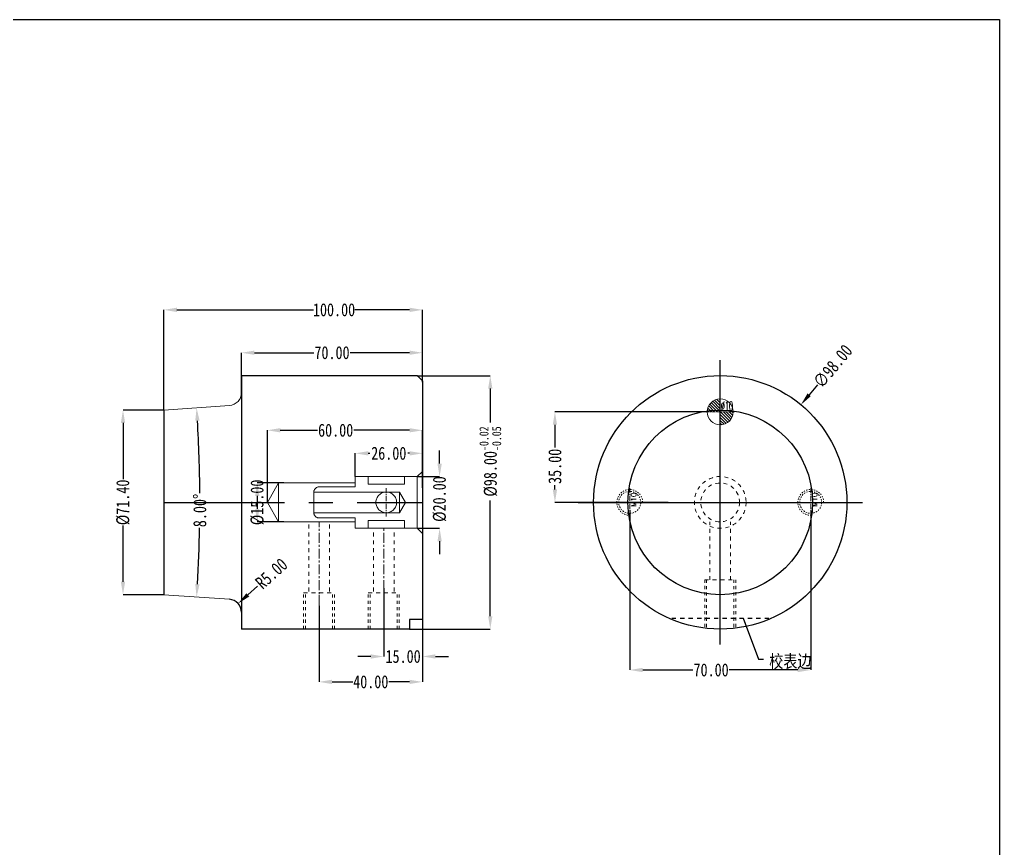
# Model space of a CAD drawing. Header units: millimetres. Extents: x -2414 to 10498, y -2238 to 649.
# Drawn here: x -1629.7 to -1250.7, y -1082.6 to -762.1 of the extents above; entities that cross this region are included whole.
import ezdxf

# ---------------------------------------------------------------- set-up
doc = ezdxf.new("R2010")
doc.units = ezdxf.units.MM
doc.header["$LTSCALE"] = 16.335
doc.header["$PDMODE"] = 3
doc.header["$PDSIZE"] = 0.3125
for name, pattern in [('CENTER', [0.6, 0.375, -0.075, 0.075, -0.075]), ('HIDDEN', [0.2, 0.1, -0.1]), ('HIDDENX2', [0.75, 0.5, -0.25])]:
    doc.linetypes.add(name, pattern=pattern)
doc.layers.get('0').update_dxf_attribs({"linetype": 'CONTINUOUS'})
doc.layers.get('Defpoints').update_dxf_attribs({"linetype": 'CONTINUOUS'})
for name, color, linetype, lineweight in [('cool', 153, 'HIDDEN', 9), ('epin', 13, 'CONTINUOUS', 9), ('screw', 33, 'CONTINUOUS', 13), ('虚线', 6, 'HIDDENX2', 13)]:
    doc.layers.add(name, color=color, linetype=linetype, lineweight=lineweight)
doc.layers.add('DEFAULT_2', color=8, linetype='HIDDEN')
doc.layers.add('dim', color=3, linetype='CONTINUOUS')
doc.styles.get("Standard").update_dxf_attribs({"font": 'txt', "width": 0.8})
doc.styles.add('TXT', font='txt.shx', dxfattribs={"bigfont": 'gbcbig.shx'})
doc.styles.add('TXT05', font='txt.shx', dxfattribs={"width": 0.5, "bigfont": 'gbcbig.shx'})
doc.dimstyles.get("Standard").update_dxf_attribs({"dimtxt": 0.15625, "dimasz": 0.1875, "dimexe": 0.125, "dimexo": 0.0625, "dimtad": 0, "dimtih": 1, "dimtoh": 1, "dimdsep": 46, "dimtxsty": 'Standard', "dimcen": 0.09, "dimadec": 0, "dimazin": 0, "dimtp": 0.01, "dimtm": 0.01, "dimtfac": 1, "dimtofl": 0, "dimtmove": 0, "dimatfit": 3, "dimfxl": 0, "dimtolj": 1, "dimarcsym": 0})
doc.dimstyles.new('STANDARD$0', dxfattribs={"dimscale": 2, "dimtxt": 3, "dimasz": 3, "dimexe": 1.25, "dimexo": 0.625, "dimgap": 0.5, "dimtad": 0, "dimdsep": 46, "dimlunit": 6, "dimtxsty": 'Standard', "dimblk": 'CLOSEDBLANK', "dimcen": 0, "dimclrt": 2, "dimazin": 2, "dimtfac": 2, "dimtmove": 1, "dimatfit": 3, "dimfxl": 0, "dimtolj": 1, "dimtzin": 0, "dimarcsym": 0})

# ---------------------------------------------------------------- blocks, each defined once
blk = doc.blocks.new('screw_m10_g')
at = {"layer": 'screw', "color": 1, "linetype": 'CENTER', "ltscale": 0.310989}
for p, q in [((0, -5.5), (0, 5.5)), ((-5.5, 0), (5.5, 0))]:
    blk.add_line(p, q, dxfattribs=at)
at = {"layer": 'screw', "color": 33, "linetype": 'HIDDEN', "ltscale": 0.310989}
blk.add_circle((0, 0), 4.25, dxfattribs=at)
at = {"layer": 'screw', "color": 92, "linetype": 'HIDDEN', "ltscale": 0.310989}
blk.add_arc((0, 0), 5, 270, 180, dxfattribs=at)
at = {"layer": 'screw', "color": 6, "style": 'TXT'}
blk.add_text('M10', height=2, dxfattribs=at).set_placement((-1.7, -2.5))
blk = doc.blocks.new('*D36')
at = {"color": 4, "linetype": 'Continuous', "lineweight": -2, "transparency": 16777216}
for p, q in [((-1393.69, -951.83), (-1393.69, -1013.64)), ((-1323.69, -952.08), (-1323.69, -1013.64)), ((-1388.69, -1013.64), (-1369.23, -1013.64)), ((-1328.69, -1013.64), (-1355.23, -1013.64))]:
    blk.add_line(p, q, dxfattribs=at)
at = {"color": 4, "transparency": 16777216}
for points in [[(-1388.69, -1012.81), (-1388.69, -1014.47), (-1393.69, -1013.64)], [(-1328.69, -1012.81), (-1328.69, -1014.47), (-1323.69, -1013.64)]]:
    blk.add_solid(points, dxfattribs=at)
at = {"layer": 'Defpoints', "color": 0, "transparency": 16777216}
for p in [(-1393.69, -951.83), (-1323.69, -952.08), (-1323.69, -1013.64)]:
    blk.add_point(p, dxfattribs=at)
at = {"color": 6, "transparency": 16777216, "insert": (-1362.23, -1013.64), "char_height": 5, "attachment_point": 5}
blk.add_mtext('\\A1;70.00', dxfattribs=at)
blk = doc.blocks.new('*D15')
at = {"color": 4, "linetype": 'Continuous', "lineweight": -2, "transparency": 16777216}
for p, q in [((-1363.09, -913.83), (-1422.63, -913.83)), ((-1422.63, -918.83), (-1422.63, -927.57)), ((-1422.63, -943.83), (-1422.63, -942.23)), ((-1378.84, -948.83), (-1422.63, -948.83))]:
    blk.add_line(p, q, dxfattribs=at)
at = {"color": 4, "transparency": 16777216}
for points in [[(-1423.47, -918.83), (-1421.8, -918.83), (-1422.63, -913.83)], [(-1423.47, -943.83), (-1421.8, -943.83), (-1422.63, -948.83)]]:
    blk.add_solid(points, dxfattribs=at)
at = {"layer": 'Defpoints', "color": 0, "transparency": 16777216}
for p in [(-1363.09, -913.83), (-1422.63, -948.83), (-1378.84, -948.83)]:
    blk.add_point(p, dxfattribs=at)
at = {"color": 6, "transparency": 16777216, "insert": (-1422.63, -934.9), "char_height": 5, "attachment_point": 5, "rotation": 90}
blk.add_mtext('\\A1;35.00', dxfattribs=at)
blk = doc.blocks.new('epin_ejp_10')
at = {"layer": 'epin'}
h = blk.add_hatch(dxfattribs=at)
h.set_pattern_fill('_ANSI31', color=123, scale=0.25, angle=90, style=0)
h.set_pattern_definition([(135, (-1645.23396, 6741.0989), (-0.56126601, -0.56126601), [])])
h.paths.add_polyline_path([(0, 5, 0.414214), (-5, 0), (0, 0)])
h.paths.add_polyline_path([(5, 0), (0, 0), (0, -5, 0.414214)])
at = {"layer": 'epin', "color": 1, "linetype": 'CENTER', "ltscale": 0.219913}
for p, q in [((0, -5.5), (0, 5.5)), ((-5.5, 0), (5.5, 0))]:
    blk.add_line(p, q, dxfattribs=at)
at = {"layer": 'epin'}
blk.add_circle((0, 0), 5, dxfattribs=at)
at = {"layer": 'epin', "color": 6, "style": 'TXT05', "width": 0.5}
blk.add_text('%%c10', height=3.5, dxfattribs=at).set_placement((0.2, 0.5))
blk = doc.blocks.new('*D29')
at = {"color": 4, "linetype": 'Continuous', "lineweight": -2, "transparency": 16777216}
for p, q in [((-1543.86, -909.05), (-1543.86, -890.96)), ((-1538.86, -890.96), (-1515.86, -890.96)), ((-1478.86, -890.96), (-1501.86, -890.96)), ((-1473.86, -902.33), (-1473.86, -890.96))]:
    blk.add_line(p, q, dxfattribs=at)
at = {"color": 4, "transparency": 16777216}
for points in [[(-1538.86, -890.13), (-1538.86, -891.79), (-1543.86, -890.96)], [(-1478.86, -890.13), (-1478.86, -891.79), (-1473.86, -890.96)]]:
    blk.add_solid(points, dxfattribs=at)
at = {"layer": 'Defpoints', "color": 0, "transparency": 16777216}
for p in [(-1543.86, -890.96), (-1473.86, -902.33), (-1543.86, -909.05)]:
    blk.add_point(p, dxfattribs=at)
at = {"color": 6, "transparency": 16777216, "insert": (-1508.86, -890.96), "char_height": 5, "attachment_point": 5}
blk.add_mtext('\\A1;70.00', dxfattribs=at)
blk = doc.blocks.new('*D30')
at = {"color": 4, "linetype": 'Continuous', "lineweight": -2, "transparency": 16777216}
for p, q in [((-1573.86, -913.13), (-1573.86, -874.38)), ((-1568.86, -874.38), (-1516.07, -874.38)), ((-1478.86, -874.38), (-1500.07, -874.38)), ((-1473.86, -902.33), (-1473.86, -874.38))]:
    blk.add_line(p, q, dxfattribs=at)
at = {"color": 4, "transparency": 16777216}
for points in [[(-1568.86, -873.55), (-1568.86, -875.22), (-1573.86, -874.38)], [(-1478.86, -873.55), (-1478.86, -875.22), (-1473.86, -874.38)]]:
    blk.add_solid(points, dxfattribs=at)
at = {"layer": 'Defpoints', "color": 0, "transparency": 16777216}
for p in [(-1573.86, -874.38), (-1473.86, -902.33), (-1573.86, -913.13)]:
    blk.add_point(p, dxfattribs=at)
at = {"color": 6, "transparency": 16777216, "insert": (-1508.07, -874.38), "char_height": 5, "attachment_point": 5}
blk.add_mtext('\\A1;100.00', dxfattribs=at)
blk = doc.blocks.new('*D31')
at = {"color": 4, "linetype": 'Continuous', "lineweight": -2, "transparency": 16777216}
for p, q in [((-1475.86, -899.83), (-1447.64, -899.83)), ((-1447.64, -904.83), (-1447.64, -917.89)), ((-1447.64, -992.83), (-1447.64, -948.15)), ((-1478.86, -997.83), (-1447.64, -997.83))]:
    blk.add_line(p, q, dxfattribs=at)
at = {"color": 4, "transparency": 16777216}
for points in [[(-1448.47, -904.83), (-1446.81, -904.83), (-1447.64, -899.83)], [(-1448.47, -992.83), (-1446.81, -992.83), (-1447.64, -997.83)]]:
    blk.add_solid(points, dxfattribs=at)
at = {"layer": 'Defpoints', "color": 0, "transparency": 16777216}
for p in [(-1475.86, -899.83), (-1478.86, -997.83), (-1447.64, -997.83)]:
    blk.add_point(p, dxfattribs=at)
at = {"color": 6, "transparency": 16777216, "insert": (-1447.64, -933.02), "char_height": 5, "attachment_point": 5, "rotation": 90}
blk.add_mtext('\\A1;%%C98.00{\\H0.7x;\\S-0.02^ -0.05;}', dxfattribs=at)
blk = doc.blocks.new('*D32')
at = {"color": 4, "lineweight": -2, "transparency": 16777216}
for p, q in [((-1499.86, -938.83), (-1499.86, -929.86)), ((-1494.86, -929.86), (-1494.23, -929.86)), ((-1478.86, -929.86), (-1479.56, -929.86)), ((-1473.86, -936.83), (-1473.86, -929.86))]:
    blk.add_line(p, q, dxfattribs=at)
at = {"color": 4, "transparency": 16777216}
for points in [[(-1494.86, -929.03), (-1494.86, -930.7), (-1499.86, -929.86)], [(-1478.86, -929.03), (-1478.86, -930.7), (-1473.86, -929.86)]]:
    blk.add_solid(points, dxfattribs=at)
at = {"layer": 'Defpoints', "color": 0, "transparency": 16777216}
for p in [(-1499.86, -929.86), (-1499.86, -938.83), (-1473.86, -936.83)]:
    blk.add_point(p, dxfattribs=at)
at = {"color": 6, "transparency": 16777216, "insert": (-1486.9, -929.86), "char_height": 5, "attachment_point": 5}
blk.add_mtext('\\A1;26.00', dxfattribs=at)
blk = doc.blocks.new('*D33')
at = {"color": 4, "lineweight": -2, "transparency": 16777216}
for p, q in [((-1527.53, -941.33), (-1537.77, -941.33)), ((-1537.77, -946.33), (-1537.77, -951.33)), ((-1527.53, -956.33), (-1537.77, -956.33))]:
    blk.add_line(p, q, dxfattribs=at)
at = {"color": 4, "transparency": 16777216}
for points in [[(-1538.6, -946.33), (-1536.94, -946.33), (-1537.77, -941.33)], [(-1538.6, -951.33), (-1536.94, -951.33), (-1537.77, -956.33)]]:
    blk.add_solid(points, dxfattribs=at)
at = {"layer": 'Defpoints', "color": 0, "transparency": 16777216}
for p in [(-1527.53, -941.33), (-1537.77, -956.33), (-1527.53, -956.33)]:
    blk.add_point(p, dxfattribs=at)
at = {"color": 6, "transparency": 16777216, "insert": (-1537.77, -948.83), "char_height": 5, "attachment_point": 5, "rotation": 90}
blk.add_mtext('\\A1;%%c15.00', dxfattribs=at)
blk = doc.blocks.new('*D34')
at = {"color": 4, "lineweight": -2, "transparency": 16777216}
for p, q in [((-1533.86, -948.83), (-1533.86, -920.95)), ((-1528.86, -920.95), (-1514.45, -920.95)), ((-1478.86, -920.95), (-1500.45, -920.95)), ((-1473.86, -943.15), (-1473.86, -920.95))]:
    blk.add_line(p, q, dxfattribs=at)
at = {"color": 4, "transparency": 16777216}
for points in [[(-1528.86, -920.12), (-1528.86, -921.78), (-1533.86, -920.95)], [(-1478.86, -920.12), (-1478.86, -921.78), (-1473.86, -920.95)]]:
    blk.add_solid(points, dxfattribs=at)
at = {"layer": 'Defpoints', "color": 0, "transparency": 16777216}
for p in [(-1533.86, -920.95), (-1473.86, -943.15), (-1533.86, -948.83)]:
    blk.add_point(p, dxfattribs=at)
at = {"color": 6, "transparency": 16777216, "insert": (-1507.45, -920.95), "char_height": 5, "attachment_point": 5}
blk.add_mtext('\\A1;60.00', dxfattribs=at)
blk = doc.blocks.new('*D55')
at = {"color": 4, "lineweight": -2, "transparency": 16777216}
for p, q in [((-1467.24, -933.83), (-1467.24, -928.83)), ((-1475.86, -938.83), (-1467.24, -938.83)), ((-1475.86, -958.83), (-1467.24, -958.83)), ((-1467.24, -963.83), (-1467.24, -968.83))]:
    blk.add_line(p, q, dxfattribs=at)
at = {"color": 4, "transparency": 16777216}
for points in [[(-1468.07, -933.83), (-1466.4, -933.83), (-1467.24, -938.83)], [(-1468.07, -963.83), (-1466.4, -963.83), (-1467.24, -958.83)]]:
    blk.add_solid(points, dxfattribs=at)
at = {"layer": 'Defpoints', "color": 0, "transparency": 16777216}
for p in [(-1475.86, -938.83), (-1475.86, -958.83), (-1467.24, -958.83)]:
    blk.add_point(p, dxfattribs=at)
at = {"color": 6, "transparency": 16777216, "insert": (-1467.24, -947.54), "char_height": 5, "attachment_point": 5, "rotation": 90}
blk.add_mtext('\\A1;%%c20.00', dxfattribs=at)
blk = doc.blocks.new('*D56')
at = {"color": 4, "linetype": 'Continuous', "lineweight": -2, "transparency": 16777216}
for p, q in [((-1513.86, -988.83), (-1513.86, -1018.24)), ((-1473.86, -987.78), (-1473.86, -1018.24)), ((-1508.86, -1018.24), (-1500.86, -1018.24)), ((-1478.86, -1018.24), (-1486.86, -1018.24))]:
    blk.add_line(p, q, dxfattribs=at)
at = {"color": 4, "transparency": 16777216}
for points in [[(-1508.86, -1017.41), (-1508.86, -1019.07), (-1513.86, -1018.24)], [(-1478.86, -1017.41), (-1478.86, -1019.07), (-1473.86, -1018.24)]]:
    blk.add_solid(points, dxfattribs=at)
at = {"layer": 'Defpoints', "color": 0, "transparency": 16777216}
for p in [(-1513.86, -988.83), (-1473.86, -987.78), (-1473.86, -1018.24)]:
    blk.add_point(p, dxfattribs=at)
at = {"color": 6, "transparency": 16777216, "insert": (-1493.86, -1018.24), "char_height": 5, "attachment_point": 5}
blk.add_mtext('\\A1;40.00', dxfattribs=at)
blk = doc.blocks.new('*D57')
at = {"color": 4, "linetype": 'Continuous', "lineweight": -2, "transparency": 16777216}
for p, q in [((-1488.86, -982.06), (-1488.86, -1008.42)), ((-1473.86, -982.77), (-1473.86, -1008.42)), ((-1493.86, -1008.42), (-1498.86, -1008.42)), ((-1468.86, -1008.42), (-1463.86, -1008.42))]:
    blk.add_line(p, q, dxfattribs=at)
at = {"color": 4, "transparency": 16777216}
for points in [[(-1493.86, -1007.58), (-1493.86, -1009.25), (-1488.86, -1008.42)], [(-1468.86, -1007.58), (-1468.86, -1009.25), (-1473.86, -1008.42)]]:
    blk.add_solid(points, dxfattribs=at)
at = {"layer": 'Defpoints', "color": 0, "transparency": 16777216}
for p in [(-1488.86, -982.06), (-1473.86, -982.77), (-1488.86, -1008.42)]:
    blk.add_point(p, dxfattribs=at)
at = {"color": 6, "transparency": 16777216, "insert": (-1481.36, -1008.42), "char_height": 5, "attachment_point": 5}
blk.add_mtext('\\A1;15.00', dxfattribs=at)
blk = doc.blocks.new('*D35')
at = {"color": 4, "linetype": 'Continuous', "lineweight": -2, "transparency": 16777216}
for p, q in [((-1573.86, -913.13), (-1589.7, -913.13)), ((-1589.7, -918.13), (-1589.7, -939.83)), ((-1589.7, -979.53), (-1589.7, -957.83)), ((-1573.86, -984.53), (-1589.7, -984.53))]:
    blk.add_line(p, q, dxfattribs=at)
at = {"color": 4, "transparency": 16777216}
for points in [[(-1590.53, -918.13), (-1588.87, -918.13), (-1589.7, -913.13)], [(-1590.53, -979.53), (-1588.87, -979.53), (-1589.7, -984.53)]]:
    blk.add_solid(points, dxfattribs=at)
at = {"layer": 'Defpoints', "color": 0, "transparency": 16777216}
for p in [(-1573.86, -913.13), (-1589.7, -984.53), (-1573.86, -984.53)]:
    blk.add_point(p, dxfattribs=at)
at = {"color": 6, "transparency": 16777216, "insert": (-1589.7, -948.83), "char_height": 5, "attachment_point": 5, "rotation": 90}
blk.add_mtext('\\A1;%%c71.40', dxfattribs=at)
blk = doc.blocks.new('*D58')
at = {"color": 4, "lineweight": -2, "transparency": 16777216}
for start, end in [(0.386, 3.4537), (356.5463, 358.9293)]:
    blk.add_arc((-2084.39, -948.83), 524.42, start, end, dxfattribs=at)
at = {"color": 4, "transparency": 16777216}
for points in [[(-1561.75, -917.29), (-1560.08, -917.18), (-1561.24, -912.25)], [(-1560.08, -980.48), (-1561.75, -980.37), (-1561.24, -985.41)]]:
    blk.add_solid(points, dxfattribs=at)
at = {"layer": 'Defpoints', "color": 0, "transparency": 16777216}
for p in [(-1573.86, -913.13), (-1548.52, -911.36), (-1560.1, -936.63), (-1573.86, -984.53), (-1548.52, -986.3)]:
    blk.add_point(p, dxfattribs=at)
at = {"color": 6, "transparency": 16777216, "insert": (-1559.97, -951.96), "char_height": 5, "attachment_point": 5, "rotation": 89.6577}
blk.add_mtext('\\A1;8.00\\M+5A1E3', dxfattribs=at)
blk = doc.blocks.new('*D59')
at = {"color": 4, "lineweight": -2, "transparency": 16777216}
blk.add_line((-1537.71, -981.25), (-1541.43, -984.6), dxfattribs=at)
at = {"color": 4, "transparency": 16777216}
blk.add_solid([(-1541.99, -983.98), (-1540.87, -985.22), (-1545.15, -987.94)], dxfattribs=at)
at = {"layer": 'Defpoints', "color": 0, "transparency": 16777216}
for p in [(-1545.15, -987.94), (-1548.86, -991.29)]:
    blk.add_point(p, dxfattribs=at)
at = {"color": 6, "transparency": 16777216, "insert": (-1532.26, -976.35), "char_height": 5, "attachment_point": 5, "rotation": 41.9865}
blk.add_mtext('\\A1;R5.00', dxfattribs=at)
blk = doc.blocks.new('*D60')
at = {"color": 4, "linetype": 'Continuous', "lineweight": -2, "transparency": 16777216}
blk.add_line((-1321.1, -903.36), (-1324.28, -907.21), dxfattribs=at)
at = {"color": 4, "transparency": 16777216}
blk.add_solid([(-1324.92, -906.68), (-1323.64, -907.75), (-1327.47, -911.07)], dxfattribs=at)
at = {"layer": 'Defpoints', "color": 0, "transparency": 16777216}
for p in [(-1327.47, -911.07), (-1389.92, -986.59)]:
    blk.add_point(p, dxfattribs=at)
at = {"color": 6, "transparency": 16777216, "insert": (-1315.15, -896.17), "char_height": 5, "attachment_point": 5, "rotation": 50.4115}
blk.add_mtext('\\A1;∅98.00', dxfattribs=at)

msp = doc.modelspace()

# ---------------------------------------------------------------- linework, layer by layer
at = {"color": 1, "linetype": 'CENTER', "ltscale": 50.8}
for p, q in [((-1358.695, -1003.829), (-1358.695, -893.829)), ((-1413.695, -948.829), (-1303.695, -948.829))]:
    msp.add_line(p, q, dxfattribs=at)
for p, q in [((-1543.864, -899.828), (-1543.864, -997.829)), ((-1543.864, -899.828), (-1475.864, -899.829)), ((-1475.864, -899.829), (-1473.864, -901.829)), ((-1473.864, -901.829), (-1473.864, -993.561)), ((-1573.864, -913.129), (-1573.864, -984.528)), ((-1473.864, -994.061), (-1478.864, -994.061)), ((-1478.864, -994.061), (-1478.864, -997.828)), ((-1478.864, -997.828), (-1543.864, -997.829))]:
    msp.add_line(p, q)
at = {"lineweight": 0}
for p, q in [((-1573.864, -913.129), (-1548.515, -911.357)), ((-1573.864, -984.528), (-1548.515, -986.301))]:
    msp.add_line(p, q, dxfattribs=at)
at = {"color": 1, "linetype": 'CENTER', "ltscale": 7.62}
msp.add_line((-1573.864, -948.829), (-1473.864, -948.829), dxfattribs=at)
at = {"ltscale": 0.5}
msp.add_lwpolyline([(-2132.397, -762.147), (-1250.708, -762.147), (-1250.708, -1447.861), (-2132.397, -1447.861)], close=True, dxfattribs=at)
for radius in [49, 35.7]:
    msp.add_circle((-1358.695, -948.829), radius)
at = {"lineweight": 0}
msp.add_arc((-1548.864, -906.369), 5, 274, 0, dxfattribs=at)
at = {"ltscale": 0.5}
msp.add_arc((-1548.864, -991.288), 5, 0, 86, dxfattribs=at)
at = {"layer": 'cool', "ltscale": 0.932966}
for p, q in [((-1517.864, -983.329), (-1517.864, -956.329)), ((-1509.864, -983.329), (-1509.864, -956.329)), ((-1492.864, -983.329), (-1492.864, -958.829)), ((-1484.864, -983.329), (-1484.864, -958.829)), ((-1362.695, -978.829), (-1362.695, -956.329)), ((-1354.695, -978.829), (-1354.695, -956.329)), ((-1364.695, -978.829), (-1352.695, -978.829)), ((-1519.864, -983.829), (-1507.864, -983.829)), ((-1494.864, -983.829), (-1482.864, -983.829))]:
    msp.add_line(p, q, dxfattribs=at)
at = {"layer": 'cool', "color": 1, "linetype": 'CENTER', "ltscale": 0.621977}
for p, q in [((-1513.864, -988.829), (-1513.864, -956.329)), ((-1488.864, -988.829), (-1488.864, -958.829)), ((-1358.695, -988.829), (-1358.695, -956.329))]:
    msp.add_line(p, q, dxfattribs=at)
at = {"layer": 'cool', "ltscale": 0.932966}
for radius in [10, 7.5]:
    msp.add_circle((-1358.695, -948.829), radius, dxfattribs=at)
at = {"layer": 'DEFAULT_2', "color": 8, "linetype": 'HIDDEN'}
msp.add_line((-1377.436, -993.561), (-1339.953, -993.561), dxfattribs=at)
at = {"layer": 'screw', "color": 92, "linetype": 'HIDDEN', "ltscale": 0.746373}
for p, q in [((-1364.695, -996.956), (-1364.695, -978.829)), ((-1352.695, -996.956), (-1352.695, -978.829)), ((-1519.864, -997.829), (-1519.864, -983.829)), ((-1507.864, -997.828), (-1507.864, -983.829)), ((-1494.864, -997.828), (-1494.864, -983.829)), ((-1482.864, -997.828), (-1482.864, -983.829))]:
    msp.add_line(p, q, dxfattribs=at)
at = {"layer": 'screw', "linetype": 'HIDDEN', "ltscale": 0.746373}
for p, q in [((-1363.945, -997.044), (-1363.945, -978.829)), ((-1353.445, -997.044), (-1353.445, -978.829)), ((-1519.114, -997.829), (-1519.114, -983.829)), ((-1508.614, -997.828), (-1508.614, -983.829)), ((-1494.114, -997.828), (-1494.114, -983.829)), ((-1483.614, -997.828), (-1483.614, -983.829))]:
    msp.add_line(p, q, dxfattribs=at)
at = {"layer": 'screw', "color": 1, "linetype": 'CENTER', "ltscale": 0.466483}
for p, q in [((-1513.864, -997.828), (-1513.864, -983.829)), ((-1488.864, -997.828), (-1488.864, -983.829))]:
    msp.add_line(p, q, dxfattribs=at)
at = {"layer": '虚线', "ltscale": 10}
for p, q in [((-1499.864, -938.829), (-1499.864, -942.829)), ((-1475.864, -938.829), (-1499.864, -938.829)), ((-1494.864, -938.829), (-1494.864, -941.829)), ((-1480.864, -938.829), (-1480.864, -941.829)), ((-1475.864, -938.829), (-1473.864, -936.829)), ((-1475.864, -938.829), (-1475.864, -958.829)), ((-1533.864, -948.829), (-1529.534, -941.329)), ((-1499.864, -941.329), (-1529.534, -941.329)), ((-1529.534, -941.329), (-1529.534, -956.329)), ((-1499.864, -942.829), (-1513.864, -942.829)), ((-1480.864, -941.829), (-1494.864, -941.829)), ((-1515.864, -944.829), (-1482.739, -944.829)), ((-1515.864, -952.829), (-1515.864, -944.829)), ((-1482.742, -944.829), (-1482.76, -952.825)), ((-1480.442, -948.811), (-1482.742, -944.829)), ((-1533.864, -948.829), (-1529.534, -956.329)), ((-1480.442, -948.811), (-1482.762, -952.829)), ((-1515.864, -952.829), (-1482.762, -952.829)), ((-1499.864, -954.829), (-1513.864, -954.829)), ((-1499.864, -958.829), (-1499.864, -954.829)), ((-1499.864, -956.329), (-1529.534, -956.329)), ((-1475.864, -958.829), (-1499.864, -958.829)), ((-1494.864, -958.829), (-1494.864, -955.829)), ((-1480.864, -955.829), (-1494.864, -955.829)), ((-1480.864, -958.829), (-1480.864, -955.829)), ((-1475.864, -958.829), (-1473.864, -960.829))]:
    msp.add_line(p, q, dxfattribs=at)
at = {"layer": '虚线', "color": 1, "linetype": 'CENTER', "ltscale": 0.310989}
for p, q in [((-1487.864, -954.329), (-1487.864, -943.329)), ((-1493.364, -948.829), (-1482.364, -948.829))]:
    msp.add_line(p, q, dxfattribs=at)
at = {"layer": '虚线', "ltscale": 10}
msp.add_circle((-1487.864, -948.829), 4, dxfattribs=at)
for centre, start, end in [((-1513.864, -944.829), 90, 180), ((-1513.864, -952.829), 180, 270)]:
    msp.add_arc(centre, 2, start, end, dxfattribs=at)

# ---------------------------------------------------------------- block references
at = {"layer": 'epin'}
msp.add_blockref('epin_ejp_10', (-1358.695, -913.829), dxfattribs=at)
at = {"layer": 'screw', "color": 4, "rotation": 90}
for p in [(-1393.695, -948.829), (-1323.695, -948.829)]:
    msp.add_blockref('screw_m10_g', p, dxfattribs=at)

# ---------------------------------------------------------------- texts
at = {"layer": 'dim', "color": 4, "insert": (-1339.761, -1010.568), "char_height": 5, "attachment_point": 4}
msp.add_mtext('\\A1;{\\fSimSun|b0|i0|c134|p2;校表边}', dxfattribs=at)

# ---------------------------------------------------------------- dimensions: what is measured, and where the dimension line sits
for base, p1, p2, override, picture, middle in [((-1573.864, -874.382), (-1473.864, -902.329), (-1573.864, -913.129), {"dimscale": 1, "dimtxt": 5, "dimasz": 5, "dimexe": 0, "dimexo": 0, "dimgap": 0, "dimzin": 0, "dimlunit": 2, "dimclrd": 4, "dimclre": 4, "dimclrt": 6, "dimazin": 0, "dimtfac": 1, "dimtofl": 0, "dimtmove": 0, "dimfxl": 1.25, "dimtfillclr": 6, "dimarcsym": 1}, '*D30', (-1508.073, -874.382)), ((-1543.864, -890.961), (-1473.864, -902.329), (-1543.864, -909.054), {"dimscale": 1, "dimtxt": 5, "dimasz": 5, "dimexe": 0, "dimexo": 0, "dimgap": 0, "dimzin": 0, "dimlunit": 2, "dimclrd": 4, "dimclre": 4, "dimclrt": 6, "dimazin": 0, "dimtfac": 1, "dimtofl": 0, "dimtmove": 0, "dimfxl": 1.25, "dimtfillclr": 6, "dimarcsym": 1}, '*D29', (-1508.864, -890.961)), ((-1533.864, -920.95), (-1473.864, -943.154), (-1533.864, -948.829), {"dimscale": 1, "dimtxt": 5, "dimasz": 5, "dimexe": 0, "dimexo": 0, "dimgap": 0, "dimzin": 0, "dimlunit": 2, "dimclrd": 4, "dimclre": 4, "dimclrt": 6, "dimazin": 0, "dimtp": 0.01, "dimtm": 0.01, "dimtfac": 1, "dimtofl": 0, "dimtmove": 0, "dimfxl": 1.25}, '*D34', (-1507.447, -920.95)), ((-1499.864, -929.863), (-1473.864, -936.829), (-1499.864, -938.829), {"dimscale": 1, "dimtxt": 5, "dimasz": 5, "dimexe": 0, "dimexo": 0, "dimgap": 0, "dimzin": 0, "dimlunit": 2, "dimclrd": 4, "dimclre": 4, "dimclrt": 6, "dimazin": 0, "dimtp": 0.01, "dimtm": 0.01, "dimtfac": 1, "dimtofl": 0, "dimtmove": 0, "dimfxl": 1.25}, '*D32', (-1486.897, -929.863)), ((-1488.864, -1008.417), (-1473.864, -982.772), (-1488.864, -982.056), {"dimscale": 1, "dimtxt": 5, "dimasz": 5, "dimexe": 0, "dimexo": 0, "dimgap": 0, "dimzin": 0, "dimlunit": 2, "dimclrd": 4, "dimclre": 4, "dimclrt": 6, "dimazin": 0, "dimtfac": 1, "dimtofl": 0, "dimtmove": 0, "dimfxl": 1.25, "dimtfillclr": 6, "dimarcsym": 1}, '*D57', (-1481.364, -1008.417))]:
    dim = msp.add_linear_dim(base=base, p1=p1, p2=p2, dimstyle='STANDARD$0', override=override)
    dim.commit()
    dim.dimension.update_dxf_attribs({"geometry": picture, "text_midpoint": middle, "dimtype": 160})
dim = msp.add_diameter_dim_2p(p1=(-1389.921, -986.59), p2=(-1327.469, -911.068), dimstyle='Standard', override={"dimtxt": 5, "dimasz": 5, "dimexe": 0, "dimexo": 0, "dimgap": 0, "dimtih": 0, "dimtoh": 0, "dimzin": 0, "dimcen": 0, "dimclrd": 4, "dimclre": 4, "dimclrt": 6, "dimadec": 2, "dimtp": 0, "dimtm": 0, "dimfxl": 1.25, "dimtfillclr": 6, "dimtzin": 0, "dimarcsym": 1})
dim.commit()
dim.dimension.update_dxf_attribs({"geometry": '*D60', "text_midpoint": (-1315.148, -896.168)})
for base, p1, p2, text, override, picture, middle in [((-1447.64, -997.828), (-1475.864, -899.829), (-1478.864, -997.828), '%%C<>{\\H0.7x;\\S-0.02^ -0.05;}', {"dimscale": 1, "dimtxt": 5, "dimasz": 5, "dimexe": 0, "dimexo": 0, "dimgap": 0, "dimzin": 0, "dimlunit": 2, "dimclrd": 4, "dimclre": 4, "dimclrt": 6, "dimazin": 0, "dimtfac": 1, "dimtofl": 0, "dimtmove": 0, "dimfxl": 1.25, "dimtfillclr": 6, "dimarcsym": 1}, '*D31', (-1447.64, -933.019)), ((-1589.7, -984.528), (-1573.864, -913.129), (-1573.864, -984.528), '%%c<>', {"dimscale": 1, "dimtxt": 5, "dimasz": 5, "dimexe": 0, "dimexo": 0, "dimgap": 0, "dimzin": 0, "dimlunit": 2, "dimclrd": 4, "dimclre": 4, "dimclrt": 6, "dimazin": 0, "dimtfac": 1, "dimtofl": 0, "dimtmove": 0, "dimfxl": 1.25, "dimtfillclr": 6, "dimarcsym": 1}, '*D35', (-1589.7, -948.829)), ((-1467.236, -958.829), (-1475.864, -938.829), (-1475.864, -958.829), '%%c<>', {"dimscale": 1, "dimtxt": 5, "dimasz": 5, "dimexe": 0, "dimexo": 0, "dimgap": 0, "dimzin": 0, "dimlunit": 2, "dimclrd": 4, "dimclre": 4, "dimclrt": 6, "dimazin": 0, "dimtp": 0.01, "dimtm": 0.01, "dimtfac": 1, "dimtofl": 0, "dimtmove": 0, "dimfxl": 1.25}, '*D55', (-1467.236, -947.539)), ((-1537.769, -956.329), (-1527.534, -941.329), (-1527.534, -956.329), '%%c<>', {"dimscale": 1, "dimtxt": 5, "dimasz": 5, "dimexe": 0, "dimexo": 0, "dimgap": 0, "dimzin": 0, "dimlunit": 2, "dimclrd": 4, "dimclre": 4, "dimclrt": 6, "dimazin": 0, "dimtp": 0.01, "dimtm": 0.01, "dimtfac": 1, "dimtofl": 0, "dimtmove": 0, "dimfxl": 1.25}, '*D33', (-1537.769, -948.829))]:
    dim = msp.add_linear_dim(base=base, p1=p1, p2=p2, angle=90, text=text, dimstyle='STANDARD$0', override=override)
    dim.commit()
    dim.dimension.update_dxf_attribs({"geometry": picture, "text_midpoint": middle, "dimtype": 160})
dim = msp.add_angular_dim_2l(base=(-1560.105, -936.626), line1=((-1573.864, -984.528), (-1548.515, -986.301)), line2=((-1573.864, -913.129), (-1548.515, -911.357)), dimstyle='Standard', override={"dimtxt": 5, "dimasz": 5, "dimexe": 0, "dimexo": 0, "dimgap": 0, "dimtih": 0, "dimtoh": 0, "dimzin": 0, "dimcen": 0, "dimclrd": 4, "dimclre": 4, "dimclrt": 6, "dimadec": 2, "dimtp": 0, "dimtm": 0, "dimtzin": 0})
dim.commit()
dim.dimension.update_dxf_attribs({"geometry": '*D58', "text_midpoint": (-1559.972, -951.962), "dimtype": 162})
for base, p1, p2, angle, picture, middle in [((-1422.632, -948.829), (-1363.095, -913.829), (-1378.844, -948.829), 90, '*D15', (-1422.632, -934.899)), ((-1323.695, -1013.639), (-1393.695, -951.829), (-1323.695, -952.08), 180, '*D36', (-1362.233, -1013.639))]:
    dim = msp.add_linear_dim(base=base, p1=p1, p2=p2, angle=angle, dimstyle='STANDARD$0', override={"dimscale": 1, "dimtxt": 5, "dimasz": 5, "dimexe": 0, "dimexo": 0, "dimgap": 0, "dimzin": 0, "dimlunit": 2, "dimclrd": 4, "dimclre": 4, "dimclrt": 6, "dimazin": 0, "dimtfac": 1, "dimtofl": 0, "dimtmove": 0, "dimfxl": 1.25, "dimtfillclr": 6, "dimarcsym": 1})
    dim.commit()
    dim.dimension.update_dxf_attribs({"geometry": picture, "text_midpoint": middle, "dimtype": 160})
dim = msp.add_radius_dim(center=(-1548.864, -991.288), mpoint=(-1545.147, -987.944), dimstyle='Standard', override={"dimtxt": 5, "dimasz": 5, "dimexe": 0, "dimexo": 0, "dimgap": 0, "dimtih": 0, "dimtoh": 0, "dimzin": 0, "dimcen": 0, "dimclrd": 4, "dimclre": 4, "dimclrt": 6, "dimadec": 2, "dimtp": 0, "dimtm": 0, "dimtzin": 0})
dim.commit()
dim.dimension.update_dxf_attribs({"geometry": '*D59', "text_midpoint": (-1532.264, -976.348)})
dim = msp.add_linear_dim(base=(-1473.864, -1018.239), p1=(-1513.864, -988.829), p2=(-1473.864, -987.784), dimstyle='STANDARD$0', override={"dimscale": 1, "dimtxt": 5, "dimasz": 5, "dimexe": 0, "dimexo": 0, "dimgap": 0, "dimzin": 0, "dimlunit": 2, "dimclrd": 4, "dimclre": 4, "dimclrt": 6, "dimazin": 0, "dimtfac": 1, "dimtofl": 0, "dimtmove": 0, "dimfxl": 1.25, "dimtfillclr": 6, "dimarcsym": 1})
dim.commit()
dim.dimension.update_dxf_attribs({"geometry": '*D56', "text_midpoint": (-1493.864, -1018.239)})

# ---------------------------------------------------------------- leaders
at = {"layer": 'dim', "annotation_type": 0, "has_hookline": 1, "hookline_direction": 0, "text_width": 16.715}
msp.add_leader([(-1349.786, -993.561), (-1343.908, -1009.448), (-1341.908, -1009.448)], dimstyle='Standard', override={"dimtxt": 2.5, "dimasz": 2, "dimexe": 0, "dimexo": 0, "dimgap": 0, "dimtih": 0, "dimtoh": 0, "dimzin": 0, "dimcen": 0, "dimclrd": 6, "dimclre": 6, "dimclrt": 4, "dimadec": 2, "dimtp": 0, "dimtm": 0, "dimtzin": 0}, dxfattribs=at)

doc.saveas('drawing.dxf')
